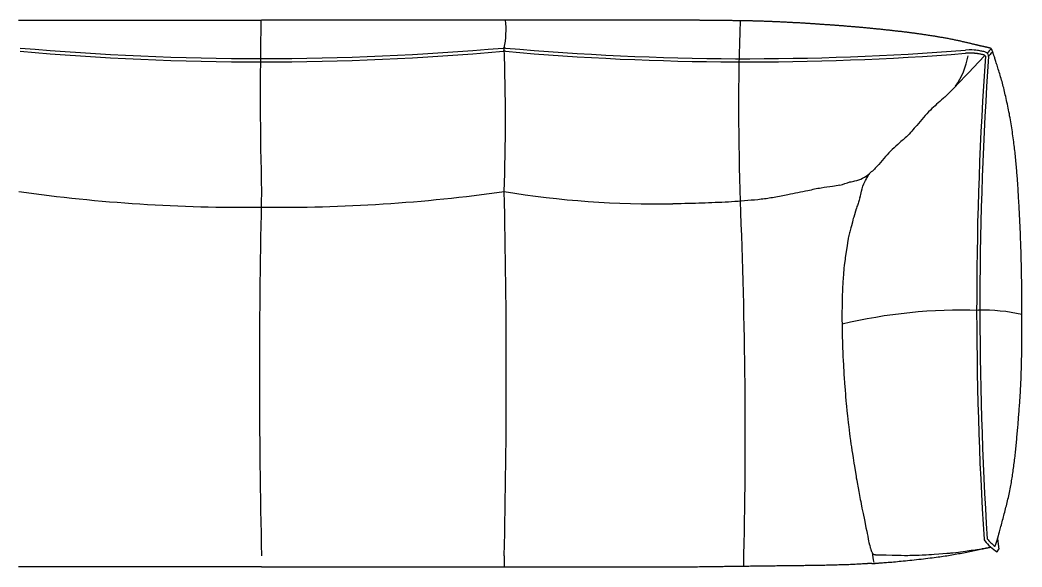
# Model space of a CAD drawing. Extents: x 185064 to 343242, y -369192 to -264966.
# Drawn here: x 227240 to 228789, y -281158 to -280312 of the extents above; entities that cross this region are included whole.
import ezdxf

# ---------------------------------------------------------------- set-up
doc = ezdxf.new("R2010")
doc.units = 0
doc.layers.add('01-12-Low Furniture', color=2, linetype='Continuous')

# ---------------------------------------------------------------- blocks, each defined once
blk = doc.blocks.new('artesarte')
at = {"layer": '01-12-Low Furniture', "color": 3}
for p in [(468963.3, -521121.4, 4080.5), (468962.8, -521141.3, 4080.5)]:
    blk.add_line(p, (468965.5, -521137.1, 4080.5), dxfattribs=at)
at = {"layer": '01-12-Low Furniture', "color": 1}
blk.add_line((468201.1, -521147.7, 4080.5), (468201.1, -521164.8, 4080.5), dxfattribs=at)
at = {"layer": '01-12-Low Furniture', "color": 3}
for points in [[(467450.6, -520319.1), (467826.1, -520319.1)], [(468950.7, -520362.2), (468950.5, -520362.2), (468950.3, -520362.1), (468950.1, -520362.1), (468950, -520362), (468949.8, -520362), (468949.6, -520362), (468949.4, -520361.9), (468949.2, -520361.9), (468949, -520361.8), (468948.8, -520361.8), (468948.6, -520361.7), (468948.4, -520361.7), (468948.1, -520361.6), (468947.8, -520361.5), (468947.5, -520361.5), (468947.2, -520361.4), (468946.8, -520361.3), (468946.4, -520361.2), (468945.9, -520361.1), (468945.4, -520361), (468944.8, -520360.9), (468944.2, -520360.8), (468943.6, -520360.6), (468942.9, -520360.5), (468942.1, -520360.3), (468941.3, -520360.1), (468940.4, -520359.9), (468939.5, -520359.7), (468938.7, -520359.5), (468937.8, -520359.3), (468937, -520359.1), (468936.2, -520359), (468935.5, -520358.8), (468934.8, -520358.6), (468934.2, -520358.5), (468933.6, -520358.4), (468933, -520358.2), (468932.4, -520358.1), (468931.9, -520358), (468931.4, -520357.8), (468930.8, -520357.7), (468930.3, -520357.6), (468929.7, -520357.5), (468929.1, -520357.3), (468928.5, -520357.2), (468927.8, -520357), (468927, -520356.8), (468926.2, -520356.6), (468925.3, -520356.4), (468924.4, -520356.2), (468923.4, -520355.9), (468922.3, -520355.6), (468921.2, -520355.4), (468920.1, -520355.1), (468918.9, -520354.8), (468917.7, -520354.5), (468916.5, -520354.2), (468915.4, -520353.9), (468914.2, -520353.7), (468913, -520353.4), (468911.8, -520353.1), (468910.6, -520352.8), (468909.4, -520352.6), (468908.1, -520352.3), (468906.9, -520352), (468905.7, -520351.7), (468904.4, -520351.5), (468903.1, -520351.2), (468901.8, -520350.9), (468900.4, -520350.6), (468899.1, -520350.3), (468897.6, -520350), (468896.2, -520349.8), (468894.6, -520349.4), (468893.1, -520349.1), (468891.6, -520348.8), (468890, -520348.5), (468888.4, -520348.2), (468886.9, -520347.9), (468885.4, -520347.7), (468883.9, -520347.4), (468882.5, -520347.1), (468881, -520346.8), (468879.7, -520346.6), (468878.3, -520346.3), (468876.9, -520346.1), (468875.6, -520345.9), (468874.2, -520345.6), (468872.9, -520345.4), (468871.6, -520345.2), (468870.3, -520345), (468869, -520344.8), (468867.7, -520344.5), (468866.4, -520344.3), (468865.1, -520344.1), (468863.9, -520343.9), (468862.6, -520343.7), (468861.4, -520343.5), (468860.2, -520343.4), (468859, -520343.2), (468857.8, -520343), (468856.6, -520342.8), (468855.3, -520342.6), (468854, -520342.4), (468852.6, -520342.2), (468851.3, -520342), (468849.9, -520341.8), (468848.5, -520341.6), (468847.1, -520341.4), (468845.7, -520341.2), (468844.4, -520341), (468843.1, -520340.8), (468841.8, -520340.6), (468840.6, -520340.4), (468839.4, -520340.3), (468838.3, -520340.1), (468837.1, -520340), (468836, -520339.8), (468834.9, -520339.6), (468833.8, -520339.5), (468832.7, -520339.3), (468831.5, -520339.2), (468830.4, -520339), (468829.2, -520338.9), (468828, -520338.7), (468826.8, -520338.6), (468825.6, -520338.4), (468824.4, -520338.3), (468823.2, -520338.1), (468822, -520338), (468820.8, -520337.8), (468819.5, -520337.7), (468818.3, -520337.5), (468817.1, -520337.4), (468815.9, -520337.3), (468814.8, -520337.1), (468813.6, -520337), (468812.5, -520336.8), (468811.4, -520336.7), (468810.2, -520336.6), (468809.1, -520336.5), (468808, -520336.3), (468806.8, -520336.2), (468805.6, -520336.1), (468804.4, -520335.9), (468803.1, -520335.8), (468801.8, -520335.6), (468800.4, -520335.5), (468799.1, -520335.3), (468797.7, -520335.2), (468796.3, -520335), (468794.9, -520334.9), (468793.4, -520334.7), (468792, -520334.6), (468790.5, -520334.4), (468789.1, -520334.3), (468787.6, -520334.1), (468786.2, -520334), (468784.8, -520333.8), (468783.4, -520333.7), (468782, -520333.5), (468780.7, -520333.4), (468779.4, -520333.2), (468778.1, -520333.1), (468776.8, -520333), (468775.6, -520332.9), (468774.4, -520332.7), (468773.2, -520332.6), (468772, -520332.5), (468770.8, -520332.4), (468769.6, -520332.3), (468768.4, -520332.1), (468767.2, -520332), (468765.9, -520331.9), (468764.6, -520331.8), (468763.2, -520331.6), (468761.7, -520331.5), (468760.2, -520331.4), (468758.6, -520331.2), (468757, -520331.1), (468755.4, -520330.9), (468753.8, -520330.8), (468752.3, -520330.6), (468750.8, -520330.5), (468749.4, -520330.4), (468748.1, -520330.3), (468746.9, -520330.1), (468745.6, -520330), (468744.4, -520329.9), (468743.2, -520329.8), (468742, -520329.7), (468740.8, -520329.6), (468739.5, -520329.5), (468738.2, -520329.4), (468736.9, -520329.3), (468735.6, -520329.2), (468734.2, -520329.1), (468732.9, -520329), (468731.5, -520328.9), (468730.2, -520328.7), (468728.9, -520328.6), (468727.7, -520328.5), (468726.4, -520328.4), (468725.2, -520328.3), (468724, -520328.3), (468722.8, -520328.2), (468721.6, -520328.1), (468720.4, -520328), (468719.3, -520327.9), (468718.1, -520327.8), (468717, -520327.7), (468715.9, -520327.6), (468714.7, -520327.6), (468713.6, -520327.5), (468712.5, -520327.4), (468711.3, -520327.3), (468710.2, -520327.2), (468709, -520327.1), (468707.9, -520327.1), (468706.7, -520327), (468705.4, -520326.9), (468704.2, -520326.8), (468702.8, -520326.7), (468701.5, -520326.6), (468700.1, -520326.5), (468698.6, -520326.4), (468697.1, -520326.3), (468695.5, -520326.2), (468694, -520326.1), (468692.5, -520326), (468691, -520325.9), (468689.5, -520325.8), (468688.1, -520325.7), (468686.7, -520325.6), (468685.4, -520325.5), (468684, -520325.4), (468682.7, -520325.3), (468681.5, -520325.2), (468680.2, -520325.1), (468678.9, -520325.1), (468677.7, -520325), (468676.4, -520324.9), (468675.1, -520324.8), (468673.9, -520324.7), (468672.6, -520324.6), (468671.3, -520324.6), (468670, -520324.5), (468668.7, -520324.4), (468667.3, -520324.3), (468666, -520324.2), (468664.7, -520324.1), (468663.3, -520324.1), (468662, -520324), (468660.6, -520323.9), (468659.3, -520323.8), (468658, -520323.7), (468656.6, -520323.6), (468655.3, -520323.6), (468654, -520323.5), (468652.7, -520323.4), (468651.5, -520323.4), (468650.2, -520323.3), (468649, -520323.2), (468647.8, -520323.2), (468646.7, -520323.1), (468645.5, -520323), (468644.4, -520323), (468643.2, -520322.9), (468642.1, -520322.9), (468641, -520322.8), (468639.8, -520322.8), (468638.6, -520322.7), (468637.4, -520322.6), (468636.1, -520322.6), (468634.8, -520322.5), (468633.5, -520322.5), (468632.2, -520322.4), (468630.9, -520322.3), (468629.7, -520322.3), (468628.4, -520322.2), (468627.1, -520322.1), (468625.9, -520322.1), (468624.7, -520322), (468623.5, -520322), (468622.3, -520321.9), (468621.1, -520321.9), (468619.9, -520321.8), (468618.7, -520321.8), (468617.5, -520321.7), (468616.2, -520321.7), (468615, -520321.6), (468613.7, -520321.6), (468612.4, -520321.5), (468611.1, -520321.5), (468609.8, -520321.4), (468608.5, -520321.4), (468607.2, -520321.3), (468605.9, -520321.3), (468604.6, -520321.2), (468603.3, -520321.2), (468601.9, -520321.1), (468600.7, -520321.1), (468599.4, -520321), (468598.1, -520321), (468596.9, -520321), (468595.6, -520320.9), (468594.4, -520320.9), (468593.2, -520320.8), (468592, -520320.8), (468590.8, -520320.8), (468589.6, -520320.8), (468588.4, -520320.7), (468587.2, -520320.7), (468586, -520320.7), (468584.8, -520320.6), (468583.6, -520320.6), (468582.3, -520320.6), (468581.1, -520320.6), (468579.8, -520320.5), (468578.5, -520320.5), (468577.1, -520320.5), (468575.7, -520320.5), (468574.4, -520320.5), (468573, -520320.4), (468571.6, -520320.4), (468570.2, -520320.4), (468568.9, -520320.4), (468567.5, -520320.4), (468566.2, -520320.3), (468564.9, -520320.3), (468563.6, -520320.3), (468562.4, -520320.3), (468561.1, -520320.3), (468559.9, -520320.2), (468558.6, -520320.2), (468557.4, -520320.2), (468556.1, -520320.2), (468554.8, -520320.2), (468553.5, -520320.1), (468552.2, -520320.1), (468551, -520320.1), (468549.7, -520320.1), (468548.4, -520320.1), (468547.1, -520320), (468545.8, -520320), (468544.6, -520320), (468543.3, -520320), (468542.1, -520320), (468540.8, -520320), (468539.6, -520319.9), (468538.3, -520319.9), (468537.1, -520319.9), (468535.8, -520319.9), (468534.6, -520319.9), (468533.4, -520319.9), (468532.1, -520319.8), (468530.9, -520319.8), (468529.7, -520319.8), (468528.5, -520319.8), (468527.2, -520319.8), (468526, -520319.8), (468524.9, -520319.7), (468523.7, -520319.7), (468522.5, -520319.7), (468521.2, -520319.7), (468520, -520319.7), (468518.8, -520319.7), (468517.5, -520319.7), (468516.2, -520319.6), (468514.8, -520319.6), (468513.5, -520319.6), (468512.1, -520319.6), (468510.7, -520319.6), (468509.3, -520319.6), (468507.9, -520319.6), (468506.6, -520319.6), (468505.3, -520319.6), (468503.9, -520319.6), (468502.6, -520319.5), (468501.4, -520319.5), (468500.1, -520319.5), (468498.8, -520319.5), (468497.6, -520319.5), (468496.3, -520319.5), (468495, -520319.5), (468493.8, -520319.5), (468492.5, -520319.4), (468491.2, -520319.4), (468489.9, -520319.4), (468488.6, -520319.4), (468487.3, -520319.4), (468486, -520319.4), (468484.7, -520319.4), (468483.3, -520319.4), (468482, -520319.3), (468480.7, -520319.3), (468479.4, -520319.3), (468478, -520319.3), (468476.8, -520319.3), (468475.5, -520319.3), (468474.2, -520319.3), (468473, -520319.3), (468471.8, -520319.3), (468470.6, -520319.3), (468469.5, -520319.2), (468468.3, -520319.2), (468467.1, -520319.2), (468465.9, -520319.2), (468464.7, -520319.2), (468463.5, -520319.2), (468462.2, -520319.2), (468460.9, -520319.2), (468459.7, -520319.2), (468208.5, -520319.2), (468207.1, -520319.2), (468205.8, -520319.2), (468204.4, -520319.2), (468203, -520319.1), (468201.5, -520319.1), (467826.1, -520319.1)], [(468959.2, -521132.7), (468959.2, -521132.6), (468959.3, -521132.6), (468959.3, -521132.5), (468959.4, -521132.5), (468959.4, -521132.5), (468959.4, -521132.4), (468959.5, -521132.4), (468959.5, -521132.4), (468959.5, -521132.3), (468959.6, -521132.3), (468959.6, -521132.2), (468959.6, -521132.2), (468959.7, -521132.2), (468959.7, -521132.1), (468959.7, -521132.1), (468959.8, -521132), (468959.8, -521132), (468959.8, -521131.9), (468959.9, -521131.9), (468959.9, -521131.8), (468959.9, -521131.7), (468960, -521131.7), (468960, -521131.6), (468960, -521131.5), (468960.1, -521131.4), (468960.1, -521131.4), (468960.1, -521131.3), (468960.2, -521131.2), (468960.2, -521131.1), (468960.2, -521131.1), (468960.3, -521131), (468960.3, -521130.9), (468960.3, -521130.8), (468960.4, -521130.7), (468960.4, -521130.6), (468960.5, -521130.4), (468960.5, -521130.3), (468960.6, -521130.1), (468960.7, -521129.9), (468960.8, -521129.6), (468960.8, -521129.4), (468960.9, -521129.1), (468961, -521128.8), (468961.2, -521128.5), (468961.3, -521128.1), (468961.4, -521127.7), (468961.5, -521127.3), (468961.6, -521127), (468961.8, -521126.6), (468961.9, -521126.2), (468962, -521125.8), (468962.2, -521125.4), (468962.3, -521125), (468962.4, -521124.7), (468962.5, -521124.4), (468962.6, -521124.1), (468962.6, -521123.8), (468962.7, -521123.5), (468962.8, -521123.2), (468962.9, -521122.9), (468963, -521122.6), (468963.1, -521122.3), (468963.2, -521121.9), (468963.3, -521121.5), (468963.4, -521121.1), (468963.5, -521120.7), (468963.6, -521120.3), (468963.8, -521119.9), (468963.9, -521119.5), (468964, -521119), (468964.1, -521118.6), (468964.2, -521118.2), (468964.4, -521117.7), (468964.5, -521117.2), (468964.7, -521116.5), (468964.9, -521115.7), (468965.2, -521114.7), (468965.6, -521113.5), (468966, -521112), (468966.4, -521110.4), (468966.9, -521108.5), (468967.5, -521106.5), (468968.1, -521104.3), (468968.7, -521102.1), (468969.3, -521099.7), (468969.9, -521097.3), (468970.6, -521094.9), (468971.2, -521092.5), (468971.9, -521090), (468972.5, -521087.5), (468973.2, -521085), (468973.8, -521082.5), (468974.5, -521080), (468975.1, -521077.5), (468975.8, -521075), (468976.4, -521072.5), (468977, -521070), (468977.7, -521067.5), (468978.3, -521065), (468978.9, -521062.4), (468979.5, -521059.8), (468980.1, -521057.2), (468980.7, -521054.6), (468981.2, -521052), (468981.8, -521049.4), (468982.3, -521046.8), (468982.8, -521044.2), (468983.3, -521041.6), (468983.8, -521039), (468984.3, -521036.5), (468984.7, -521034.1), (468985.1, -521031.6), (468985.5, -521029.2), (468985.9, -521026.8), (468986.3, -521024.4), (468986.6, -521022), (468987, -521019.6), (468987.4, -521017.1), (468987.7, -521014.6), (468988.1, -521012), (468988.4, -521009.4), (468988.8, -521006.8), (468989.1, -521004.2), (468989.5, -521001.5), (468989.8, -520998.9), (468990.1, -520996.3), (468990.4, -520993.7), (468990.7, -520991.1), (468991, -520988.6), (468991.2, -520986), (468991.5, -520983.5), (468991.7, -520981), (468992, -520978.4), (468992.2, -520975.9), (468992.5, -520973.3), (468992.7, -520970.7), (468993, -520968.2), (468993.2, -520965.6), (468993.4, -520963), (468993.7, -520960.4), (468993.9, -520957.9), (468994.1, -520955.3), (468994.3, -520952.8), (468994.6, -520950.3), (468994.8, -520947.8), (468995, -520945.3), (468995.2, -520942.8), (468995.4, -520940.3), (468995.6, -520937.8), (468995.8, -520935.2), (468996, -520932.6), (468996.2, -520930), (468996.4, -520927.4), (468996.6, -520924.8), (468996.8, -520922.2), (468997, -520919.5), (468997.2, -520916.9), (468997.4, -520914.2), (468997.6, -520911.6), (468997.8, -520909), (468998, -520906.4), (468998.1, -520903.8), (468998.3, -520901.2), (468998.5, -520898.6), (468998.6, -520896), (468998.8, -520893.5), (468998.9, -520891), (468999.1, -520888.4), (468999.2, -520885.9), (468999.3, -520883.4), (468999.4, -520880.9), (468999.5, -520878.3), (468999.7, -520875.8), (468999.8, -520873.2), (468999.9, -520870.6), (469000, -520868), (469000, -520865.4), (469000.1, -520862.8), (469000.2, -520860.2), (469000.3, -520857.6), (469000.4, -520855), (469000.4, -520852.4), (469000.5, -520849.9), (469000.5, -520847.3), (469000.6, -520844.8), (469000.6, -520842.3), (469000.7, -520839.8), (469000.7, -520837.3), (469000.8, -520834.8), (469000.8, -520832.2), (469000.8, -520829.7), (469000.9, -520827.1), (469000.9, -520824.5), (469000.9, -520821.9), (469000.9, -520819.3), (469000.9, -520816.7), (469001, -520814.1), (469001, -520811.5), (469001, -520808.9), (469001, -520806.4), (469001, -520803.8), (469001, -520801.3), (469001.1, -520798.7), (469001.1, -520796.2), (469001.1, -520793.6), (469001.1, -520791.1), (469001.1, -520788.5), (469001.1, -520786), (469001.1, -520783.4), (469001.1, -520780.9), (469001.1, -520778.3), (469001.1, -520775.8), (469001, -520773.3), (469001, -520770.9), (469001, -520768.5), (469001, -520766.1), (469001, -520763.7), (469001, -520761.4), (469001, -520759), (469001, -520756.6), (469001, -520754.3), (469001, -520751.8), (469001, -520749.4), (469001, -520746.9), (469000.9, -520744.3), (469000.9, -520741.8), (469000.9, -520739.2), (469000.9, -520736.6), (469000.9, -520734), (469000.8, -520731.4), (469000.8, -520728.7), (469000.8, -520726.1), (469000.7, -520723.5), (469000.7, -520720.9), (469000.6, -520718.2), (469000.6, -520715.6), (469000.5, -520713), (469000.5, -520710.5), (469000.4, -520707.9), (469000.4, -520705.3), (469000.4, -520702.8), (469000.3, -520700.2), (469000.3, -520697.7), (469000.2, -520695.2), (469000.1, -520692.7), (469000.1, -520690.2), (469000, -520687.7), (469000, -520685.1), (468999.9, -520682.6), (468999.8, -520680.1), (468999.8, -520677.5), (468999.7, -520675), (468999.6, -520672.4), (468999.5, -520669.8), (468999.4, -520667.2), (468999.3, -520664.5), (468999.2, -520661.9), (468999.1, -520659.2), (468999, -520656.5), (468998.9, -520653.9), (468998.8, -520651.3), (468998.7, -520648.6), (468998.6, -520646), (468998.5, -520643.5), (468998.4, -520640.9), (468998.3, -520638.4), (468998.1, -520635.9), (468998, -520633.3), (468997.9, -520630.8), (468997.8, -520628.2), (468997.6, -520625.6), (468997.5, -520623), (468997.4, -520620.4), (468997.3, -520617.8), (468997.1, -520615.2), (468997, -520612.7), (468996.9, -520610.1), (468996.7, -520607.6), (468996.6, -520605.1), (468996.5, -520602.7), (468996.3, -520600.3), (468996.2, -520597.8), (468996, -520595.4), (468995.9, -520593), (468995.8, -520590.6), (468995.6, -520588.2), (468995.5, -520585.7), (468995.3, -520583.3), (468995.1, -520580.8), (468995, -520578.3), (468994.8, -520575.8), (468994.7, -520573.3), (468994.5, -520570.8), (468994.3, -520568.3), (468994.2, -520565.9), (468994, -520563.4), (468993.8, -520561), (468993.6, -520558.5), (468993.4, -520556.1), (468993.2, -520553.6), (468993, -520551), (468992.8, -520548.5), (468992.6, -520545.8), (468992.3, -520543.1), (468992.1, -520540.4), (468991.8, -520537.6), (468991.5, -520534.8), (468991.2, -520532.1), (468990.9, -520529.3), (468990.6, -520526.5), (468990.4, -520523.8), (468990, -520521.1), (468989.7, -520518.4), (468989.4, -520515.7), (468989.1, -520512.9), (468988.7, -520510.2), (468988.4, -520507.3), (468988, -520504.4), (468987.6, -520501.4), (468987.2, -520498.4), (468986.7, -520495.2), (468986.3, -520492.1), (468985.8, -520488.9), (468985.3, -520485.7), (468984.8, -520482.6), (468984.3, -520479.4), (468983.8, -520476.3), (468983.2, -520473.2), (468982.7, -520470.2), (468982.1, -520467.2), (468981.6, -520464.2), (468981, -520461.2), (468980.4, -520458.2), (468979.8, -520455.2), (468979.2, -520452.2), (468978.6, -520449.2), (468977.9, -520446.3), (468977.3, -520443.3), (468976.7, -520440.4), (468976, -520437.6), (468975.4, -520434.8), (468974.8, -520432), (468974.1, -520429.4), (468973.5, -520426.8), (468972.9, -520424.2), (468972.2, -520421.7), (468971.6, -520419.2), (468970.9, -520416.7), (468970.3, -520414.3), (468969.6, -520411.9), (468968.9, -520409.4), (468968.2, -520407), (468967.5, -520404.6), (468966.8, -520402.2), (468966.1, -520399.8), (468965.3, -520397.5), (468964.6, -520395.2), (468964, -520393), (468963.3, -520390.9), (468962.7, -520388.9), (468962, -520386.9), (468961.4, -520385.1), (468960.9, -520383.3), (468960.3, -520381.7), (468959.8, -520380.1), (468959.4, -520378.7), (468959, -520377.4), (468958.6, -520376.2), (468958.2, -520375.1), (468957.9, -520374.1), (468957.6, -520373.2), (468957.3, -520372.4), (468957.1, -520371.7), (468956.8, -520371), (468956.6, -520370.4), (468956.4, -520369.8), (468956.2, -520369.3), (468956.1, -520368.8), (468955.9, -520368.4), (468955.8, -520368), (468955.7, -520367.6), (468955.5, -520367.3), (468955.4, -520367), (468955.3, -520366.7), (468955.2, -520366.4), (468955.1, -520366.2), (468955, -520365.9), (468955, -520365.7), (468954.9, -520365.5), (468954.8, -520365.3), (468954.7, -520365.1), (468954.6, -520364.9), (468954.5, -520364.7), (468954.3, -520364.5), (468954.2, -520364.3), (468954.1, -520364.2), (468954, -520364), (468954, -520363.9), (468953.9, -520363.8), (468953.8, -520363.7), (468953.8, -520363.6), (468953.7, -520363.6), (468953.7, -520363.5), (468953.6, -520363.5), (468953.6, -520363.4), (468953.5, -520363.4), (468953.5, -520363.3), (468953.4, -520363.3), (468953.3, -520363.2), (468953.3, -520363.2), (468953.2, -520363.1), (468953.2, -520363.1), (468953.1, -520363), (468953, -520363), (468953, -520362.9), (468952.9, -520362.9), (468952.8, -520362.9), (468952.7, -520362.8), (468952.7, -520362.8), (468952.6, -520362.7), (468952.4, -520362.7), (468952.3, -520362.7), (468952.1, -520362.6), (468952, -520362.6), (468951.8, -520362.5), (468951.6, -520362.5), (468951.3, -520362.4), (468951.1, -520362.3), (468950.9, -520362.3), (468950.7, -520362.2)], [(467826.1, -521164.8), (467450.7, -521164.8)], [(467826.1, -521164.8), (468201.4, -521164.8), (468204, -521164.8), (468206.6, -521164.8), (468209.3, -521164.7), (468461.8, -521164.7), (468464.5, -521164.7), (468467.2, -521164.7), (468469.9, -521164.7), (468472.5, -521164.6), (468475.1, -521164.6), (468477.7, -521164.6), (468480.1, -521164.6), (468482.6, -521164.6), (468485, -521164.5), (468487.4, -521164.5), (468489.8, -521164.5), (468492.2, -521164.5), (468494.7, -521164.4), (468497.3, -521164.4), (468499.9, -521164.4), (468502.6, -521164.3), (468505.4, -521164.3), (468508.2, -521164.2), (468511, -521164.2), (468513.8, -521164.1), (468516.6, -521164.1), (468519.3, -521164), (468521.9, -521164), (468524.5, -521164), (468527, -521163.9), (468529.5, -521163.9), (468531.9, -521163.9), (468534.3, -521163.8), (468536.8, -521163.8), (468539.2, -521163.8), (468541.7, -521163.7), (468544.2, -521163.7), (468546.7, -521163.7), (468549.2, -521163.6), (468551.7, -521163.6), (468554.3, -521163.6), (468556.8, -521163.5), (468559.3, -521163.5), (468561.8, -521163.5), (468564.4, -521163.5), (468566.9, -521163.4), (468569.4, -521163.4), (468571.9, -521163.4), (468574.3, -521163.3), (468576.8, -521163.3), (468579.3, -521163.3), (468581.8, -521163.2), (468584.3, -521163.2), (468586.7, -521163.1), (468589.2, -521163.1), (468591.7, -521163), (468594.2, -521163), (468596.7, -521163), (468599.2, -521162.9), (468601.7, -521162.9), (468604.2, -521162.9), (468606.8, -521162.9), (468609.3, -521162.9), (468611.9, -521162.8), (468614.5, -521162.8), (468617, -521162.8), (468619.6, -521162.8), (468622.2, -521162.7), (468624.8, -521162.7), (468627.4, -521162.7), (468630, -521162.6), (468632.6, -521162.6), (468635.2, -521162.6), (468637.8, -521162.5), (468640.4, -521162.5), (468643, -521162.5), (468645.6, -521162.4), (468648.2, -521162.4), (468650.8, -521162.4), (468653.5, -521162.4), (468656.1, -521162.3), (468658.6, -521162.3), (468661.2, -521162.3), (468663.8, -521162.3), (468666.3, -521162.2), (468668.8, -521162.2), (468671.3, -521162.2), (468673.8, -521162.1), (468676.4, -521162.1), (468678.9, -521162), (468681.4, -521162), (468683.9, -521162), (468686.4, -521161.9), (468689, -521161.9), (468691.5, -521161.9), (468694.1, -521161.8), (468696.7, -521161.8), (468699.3, -521161.7), (468702, -521161.7), (468704.6, -521161.6), (468707.3, -521161.5), (468710, -521161.5), (468712.7, -521161.4), (468715.4, -521161.3), (468718.1, -521161.2), (468720.7, -521161.1), (468723.4, -521161), (468726, -521160.9), (468728.6, -521160.8), (468731.1, -521160.8), (468733.7, -521160.7), (468736.2, -521160.6), (468738.6, -521160.4), (468741.1, -521160.3), (468743.5, -521160.2), (468745.9, -521160.1), (468748.3, -521160), (468750.5, -521159.9), (468752.7, -521159.7), (468754.7, -521159.6), (468756.6, -521159.5), (468758.3, -521159.4), (468759.8, -521159.3), (468761.1, -521159.2), (468762.2, -521159.2), (468763, -521159.1), (468763.8, -521159), (468764.4, -521159), (468764.8, -521159), (468765.2, -521158.9), (468765.6, -521158.9), (468765.9, -521158.9), (468766.1, -521158.9), (468766.4, -521158.9), (468766.6, -521158.9), (468766.8, -521158.9), (468767, -521158.9), (468767.1, -521158.9), (468767.3, -521158.9), (468767.4, -521158.9), (468767.6, -521158.9), (468767.7, -521158.9), (468767.8, -521158.9), (468767.9, -521158.9), (468768, -521158.9), (468768.1, -521158.9), (468768.2, -521158.9), (468768.3, -521159), (468768.4, -521159), (468768.4, -521159), (468768.5, -521159), (468768.6, -521159), (468768.7, -521159), (468768.8, -521159.1), (468768.9, -521159.1), (468769, -521159.1), (468769.1, -521159.1), (468769.3, -521159.2), (468769.4, -521159.2), (468769.5, -521159.2), (468769.6, -521159.2), (468769.7, -521159.3), (468769.9, -521159.3), (468770, -521159.3), (468770.1, -521159.3), (468770.2, -521159.3), (468770.3, -521159.3), (468770.5, -521159.4), (468770.6, -521159.4), (468770.8, -521159.4), (468770.9, -521159.4), (468771.1, -521159.4), (468771.3, -521159.4), (468771.5, -521159.4), (468771.7, -521159.3), (468771.9, -521159.3), (468772.1, -521159.3), (468772.4, -521159.3), (468772.6, -521159.3), (468772.8, -521159.3), (468773.1, -521159.3), (468773.4, -521159.2), (468773.8, -521159.2), (468774.2, -521159.2), (468774.7, -521159.1), (468775.3, -521159.1), (468776.1, -521159), (468777, -521158.9), (468778, -521158.8), (468779.2, -521158.7), (468780.5, -521158.6), (468782, -521158.5), (468783.7, -521158.4), (468785.5, -521158.2), (468787.5, -521158.1), (468789.7, -521157.9), (468792, -521157.7), (468794.5, -521157.5), (468797.1, -521157.3), (468799.8, -521157.1), (468802.7, -521156.8), (468805.6, -521156.6), (468808.6, -521156.3), (468811.6, -521156), (468814.7, -521155.7), (468817.8, -521155.4), (468821, -521155.1), (468824.3, -521154.8), (468827.6, -521154.5), (468831, -521154.1), (468834.5, -521153.7), (468838, -521153.3), (468841.6, -521152.9), (468845.2, -521152.5), (468848.8, -521152.1), (468852.3, -521151.7), (468855.8, -521151.3), (468859.2, -521150.9), (468862.4, -521150.5), (468865.6, -521150), (468868.5, -521149.7), (468871.4, -521149.3), (468874.2, -521148.9), (468876.9, -521148.5), (468879.6, -521148.1), (468882.2, -521147.7), (468884.8, -521147.3), (468887.5, -521146.8), (468890.1, -521146.4), (468892.8, -521146), (468895.4, -521145.5), (468898, -521145.1), (468900.7, -521144.6), (468903.2, -521144.1), (468905.8, -521143.7), (468908.3, -521143.2), (468910.8, -521142.7), (468913.3, -521142.2), (468915.7, -521141.8), (468918.1, -521141.3), (468920.6, -521140.8), (468923, -521140.3), (468925.4, -521139.8), (468927.8, -521139.3), (468930.2, -521138.8), (468932.6, -521138.3), (468934.9, -521137.8), (468937.1, -521137.4), (468939.2, -521136.9), (468941.1, -521136.5), (468942.9, -521136.2), (468944.5, -521135.9), (468945.9, -521135.6), (468947.2, -521135.3), (468948.4, -521135.1), (468949.4, -521134.9), (468950.3, -521134.7), (468951.2, -521134.6), (468952, -521134.4), (468952.7, -521134.3), (468953.2, -521134.2)]]:
    blk.add_lwpolyline(points, dxfattribs=at)
at = {"layer": '01-12-Low Furniture', "color": 1}
blk.add_lwpolyline([(468750.8, -520593.4), (468749.6, -520597.6), (468749, -520599.4), (468748.7, -520600.5), (468747.9, -520602.7), (468746.8, -520605.8), (468746.2, -520607.3), (468745.2, -520610.3), (468744.9, -520610.9), (468743.9, -520614.4), (468742.2, -520620.1), (468741.2, -520623.8), (468740.5, -520626.1), (468739.9, -520628.3), (468739.1, -520631.4), (468737.7, -520637.1), (468736.8, -520640.3), (468735.2, -520646.6), (468734.8, -520648), (468733.8, -520652.1), (468733.5, -520653.4), (468733.2, -520654.4), (468732.8, -520656.3), (468732.4, -520658.2), (468732.2, -520659.5), (468731.3, -520664.3), (468730.8, -520667.5), (468729.3, -520677.4), (468728.9, -520679.9), (468728.4, -520683.5), (468728, -520686.4), (468727.7, -520689.3), (468727, -520695.3), (468726.5, -520698.9), (468726.1, -520702.7), (468725.9, -520705.3), (468725.4, -520709.8), (468725.1, -520714.2), (468724.9, -520716.2), (468724.6, -520719.9), (468724.4, -520723), (468724.2, -520726.2), (468724.1, -520728.2), (468724, -520731.2), (468723.6, -520739.4), (468723.5, -520743.4), (468723.4, -520746.8), (468723.3, -520750.7), (468723.2, -520752.1), (468723.2, -520755.5), (468723.1, -520759.6), (468723.1, -520764), (468723, -520769.4), (468723, -520775.7), (468723, -520778.9), (468723, -520784.2), (468723.1, -520787.7), (468723.1, -520792), (468723.2, -520795.7), (468723.2, -520799), (468723.3, -520801.3), (468723.4, -520806.6), (468723.8, -520819.4), (468723.8, -520821.7), (468724, -520827), (468724.2, -520831.6), (468724.5, -520838.1), (468724.9, -520846.8), (468725.1, -520851.4), (468725.3, -520855.7), (468725.7, -520861.6), (468726.1, -520867.9), (468726.4, -520872.5), (468726.9, -520880.6), (468727.4, -520886.4), (468727.7, -520890.8), (468728.3, -520898), (468728.6, -520901.8), (468729.2, -520907.5), (468729.6, -520912.6), (468730, -520916.2), (468730.7, -520923.5), (468731.5, -520931), (468732.1, -520936.3), (468732.6, -520941.2), (468733, -520945), (468733.4, -520947.9), (468734.1, -520953.5), (468734.7, -520958.2), (468735.3, -520962.9), (468736.1, -520969.2), (468736.9, -520974.8), (468737.5, -520979.2), (468738.3, -520984.5), (468739, -520989.2), (468740.1, -520996.2), (468741.4, -521004.4), (468742.1, -521008.9), (468744.8, -521025.1), (468745.1, -521026.9), (468745.7, -521030.8), (468746.4, -521034.4), (468747.9, -521042.5), (468749, -521048.1), (468750.2, -521054.3), (468751.3, -521060.3), (468751.9, -521063.4), (468752.6, -521067), (468753.9, -521073.6), (468755.7, -521082.3), (468757.7, -521091.8), (468758.8, -521097.6), (468760.1, -521104.2), (468761.2, -521109.6), (468761.9, -521113.2), (468762.7, -521117.4), (468762.8, -521117.7), (468763.5, -521121.2), (468764.2, -521124.7), (468764.6, -521126.8), (468764.9, -521128.4), (468765, -521128.8), (468765.8, -521131.8), (468765.8, -521132), (468766.5, -521134.3), (468766.6, -521134.8), (468766.7, -521135.1), (468766.9, -521135.8), (468767.6, -521137.9), (468768.2, -521139.5), (468768.2, -521139.5), (468768.8, -521141), (468769, -521141.6), (468769.4, -521142.5), (468769.9, -521143.6), (468770.1, -521144), (468770.1, -521144.1), (468770.3, -521144.2), (468770.3, -521144.3), (468771.5, -521144.9), (468771.5, -521145), (468772.2, -521145.3), (468773, -521145.5), (468774.1, -521145.7), (468774.3, -521145.7), (468775, -521145.8), (468775.6, -521145.8), (468778.5, -521145.9), (468780.6, -521146), (468785.2, -521146), (468791.1, -521146.2), (468800.3, -521146.4), (468805.1, -521146.5), (468806.9, -521146.6), (468811.3, -521146.7), (468814.7, -521146.7), (468819.7, -521146.8), (468823.3, -521146.8), (468824.6, -521146.8), (468828.1, -521146.7), (468828.6, -521146.7), (468832.6, -521146.6), (468837, -521146.5), (468842.2, -521146.3), (468847, -521146.1), (468850.8, -521145.9), (468853.2, -521145.8), (468857.3, -521145.5), (468861.2, -521145.3), (468865.3, -521145), (468872.6, -521144.5), (468885.2, -521143.5), (468889.6, -521143.2), (468891.4, -521143), (468894, -521142.8), (468894.5, -521142.7), (468898.8, -521142.2), (468903, -521141.7), (468906.3, -521141.2), (468913.7, -521140.2), (468916.3, -521139.8), (468919.5, -521139.4), (468922.8, -521139), (468926.4, -521138.6), (468928.8, -521138.3), (468931.2, -521137.9), (468935.5, -521137.2), (468939, -521136.7), (468940.3, -521136.4), (468942.8, -521136), (468945.7, -521135.4), (468951.7, -521134.2), (468952.2, -521134.1)], dxfattribs=at)
for centre, radius, start, end in [((473362.4, -520434, 4080.5), 5538.4, 178.8117, 181.5562), ((468062.5, -520334.7, 4080.5), 141.4, 348.7021, 6.3119), ((472529.2, -520453.9, 4080.5), 3966, 178.0693, 182.0994), ((467826.1, -516124.2, 4080.5), 4254.6, 264.9671, 275.0329), ((468201.1, -520382.4, 4080.5), 20, 84.9734, 95.0266), ((464963.6, -520473.4, 4080.5), 3239.4, 358.0362, 1.9638), ((468576.6, -516113.1, 4080.5), 4265.8, 264.9734, 274.5378), ((468792, -520349.9, 4080.5), 128.4, 326.0678, 348.9007), ((474573.4, -520763.8, 4080.5), 5637.3, 176.0493, 183.6338), ((467801.6, -518063.5, 4080.5), 2545.2, 262.0835, 270.5505), ((467850.5, -518063.5, 4080.5), 2545.2, 269.4495, 277.9165), ((468437.1, -519133.4, 4080.5), 1470.1, 260.7615, 270.9558), ((468908.7, -521567.2, 4080.5), 799.6, 88.2025, 103.4216), ((468942.4, -521026, 4080.5), 258.2, 76.8676, 91.9122), ((469004.5, -521075.2, 4080.5), 73.2, 218.8423, 231.7645), ((468914, -521124.7, 4080.5), 145.6, 187.0187, 193.1027)]:
    blk.add_arc(centre, radius, start, end, dxfattribs=at)
at = {"layer": '01-12-Low Furniture', "color": 3}
for centre, radius, start, end in [((467826.1, -516129.8, 4080.5), 4254.1, 264.9665, 275.0335), ((468201.1, -520387.4, 4080.5), 20, 84.9704, 95.0296), ((468576.4, -516122.9, 4080.5), 4261, 264.9704, 274.5419), ((474570.1, -520763.8, 4080.5), 5639, 176.0444, 183.6387), ((468947.2, -521121.2, 4080.5), 4.69, 185.6082, 219.9345), ((469004.5, -521075.2, 4080.5), 78.2, 218.8423, 237.796)]:
    blk.add_arc(centre, radius, start, end, dxfattribs=at)
at = {"layer": '01-12-Low Furniture', "color": 8}
for centre, radius, start, end in [((480092.4, -520866, 4080.5), 12269.6, 178.68472, 181.31528), ((455934.7, -520866, 4080.5), 12269.6, 358.68472, 1.31528), ((459891.9, -520961.1, 4080.5), 8681.6, 358.66464, 2.38862)]:
    blk.add_arc(centre, radius, start, end, dxfattribs=at)
at = {"layer": '01-12-Low Furniture', "color": 1}
for points, knots in [([(468949.5, -520375.4, 4080.5), (468949.6, -520374.7, 4080.5), (468949.6, -520372.9, 4080.5), (468948, -520370.8, 4080.5), (468945.7, -520369.4, 4080.5), (468942.5, -520367.8, 4080.5), (468937.3, -520367.2, 4080.5), (468930.9, -520365.5, 4080.5), (468922, -520365.2, 4080.5), (468914.1, -520365.5, 4080.5)], [15.071795, 15.071795, 15.071795, 15.071795, 16.016516, 19.9742, 22.114116, 24.641618, 30.648776, 37.534798, 44.58886, 44.58886, 44.58886, 44.58886]), ([(468943.6, -520374, 4080.5), (468891.5, -520429.5, 4080.5), (468879, -520441.2, 4080.5), (468857.7, -520458.9, 4080.5), (468840.3, -520480.1, 4080.5), (468824.3, -520498.6, 4080.5), (468805.7, -520514.1, 4080.5), (468790.4, -520529.1, 4080.5), (468777.6, -520545.9, 4080.5), (468769.4, -520553.1, 4080.5), (468765.2, -520556.9, 4080.5)], [1.453037, 1.453037, 1.453037, 1.453037, 25.598993, 51.736046, 82.727829, 106.227578, 123.77591, 153.649899, 169.168648, 185.831337, 185.831337, 185.831337, 185.831337]), ([(468955.9, -520368.2, 4080.5), (468954.1, -520370.1, 4080.5), (468952.3, -520372, 4080.5), (468950.2, -520374.2, 4080.5), (468949.9, -520374.6, 4080.5), (468949.6, -520374.9, 4080.5)], [0.1840274, 0.1840274, 0.1840274, 0.1840274, 0.9536677, 0.9536677, 1.0988223, 1.0988223, 1.0988223, 1.0988223]), ([(468719.8, -520574.3, 4080.5), (468716, -520574.9, 4080.5), (468706.5, -520576.8, 4080.5), (468689.8, -520578.8, 4080.5), (468666.9, -520583.8, 4080.5), (468642.7, -520588.8, 4080.5), (468618.7, -520593.4, 4080.5), (468598, -520596.6, 4080.5), (468577.7, -520598.3, 4080.5), (468557.4, -520599.9, 4080.5), (468537.2, -520601.1, 4080.5), (468516.9, -520601.9, 4080.5), (468496, -520602.6, 4080.5), (468479.7, -520603, 4080.5), (468470.2, -520603.2, 4080.5), (468461.6, -520603.3, 4080.5)], [0, 0, 0, 0, 11.519479, 29.205547, 50.36375, 81.720524, 103.4419, 123.664085, 144.496119, 164.539564, 184.630168, 205.208349, 225.424762, 247.478631, 254.073062, 254.073062, 254.073062, 254.073062])]:
    blk.add_open_spline(points, degree=3, knots=knots, dxfattribs=at)
blk.add_open_spline([(468953.5, -520363.4, 4080.5), (468951.3, -520365.8, 4080.5), (468949.2, -520368.1, 4080.5), (468947.1, -520370.3, 4080.5)], degree=3, dxfattribs=at)
at = {"layer": '01-12-Low Furniture', "color": 3}
blk.add_open_spline([(468944.6, -520374.8, 4080.5), (468944.5, -520374.7, 4080.5), (468944.5, -520374.6, 4080.5), (468944.4, -520374.5, 4080.5), (468944.3, -520374.4, 4080.5), (468944.1, -520374.3, 4080.5), (468944.1, -520374.2, 4080.5), (468943.8, -520374.1, 4080.5), (468943.7, -520374, 4080.5), (468943.4, -520373.8, 4080.5), (468943.3, -520373.8, 4080.5), (468943, -520373.6, 4080.5), (468942.9, -520373.6, 4080.5), (468942.5, -520373.4, 4080.5), (468942.3, -520373.3, 4080.5), (468941.9, -520373.1, 4080.5), (468941.7, -520373.1, 4080.5), (468941.4, -520372.9, 4080.5), (468941.2, -520372.9, 4080.5), (468940.6, -520372.7, 4080.5), (468940.2, -520372.6, 4080.5), (468939.3, -520372.4, 4080.5), (468938.9, -520372.4, 4080.5), (468937.9, -520372.2, 4080.5), (468937.3, -520372.1, 4080.5), (468935.4, -520371.7, 4080.5), (468934.1, -520371.5, 4080.5), (468932.5, -520371.1, 4080.5), (468932, -520371.1, 4080.5), (468931.3, -520370.9, 4080.5), (468930.9, -520370.9, 4080.5), (468930.3, -520370.8, 4080.5), (468930.1, -520370.8, 4080.5), (468929.6, -520370.7, 4080.5), (468929.4, -520370.7, 4080.5), (468928.6, -520370.7, 4080.5), (468928.1, -520370.6, 4080.5), (468926.3, -520370.6, 4080.5), (468920.3, -520370.3, 4080.5), (468913.8, -520370.5, 4080.5)], degree=3, knots=[18.64097, 18.64097, 18.64097, 18.64097, 19.354001, 19.354001, 20.177729, 20.177729, 21.001458, 21.001458, 21.874116, 21.874116, 22.449559, 22.449559, 23.025002, 23.025002, 24.175889, 24.175889, 25.033417, 25.033417, 25.890945, 25.890945, 27.606002, 27.606002, 29.021686, 29.021686, 30.638321, 30.638321, 34.422021, 34.422021, 35.965765, 35.965765, 37.189349, 37.189349, 38.071487, 38.071487, 38.953624, 38.953624, 40.7179, 40.7179, 44.58886, 44.58886, 44.58886, 44.58886], dxfattribs=at)
at = {"layer": '01-12-Low Furniture', "color": 1}
for points, start_tangent, end_tangent in [([(468719.8, -520574.3, 4080.5), (468735.3, -520569.5, 4080.5), (468743, -520567.9, 4080.5), (468765.4, -520556.7, 4080.5)], (0.986187, 0.165638), (0.750606, 0.66075)), ([(468750.8, -520593.4, 4080.5), (468753.3, -520583.8, 4080.5), (468758.3, -520569.1, 4080.5), (468762, -520562.6, 4080.5), (468765.4, -520556.7, 4080.5)], (0.313821, 0.949482), (0.746774, 0.665078))]:
    blk.add_spline(points, degree=3, dxfattribs=dict(at, start_tangent=start_tangent, end_tangent=end_tangent))

msp = doc.modelspace()

# ---------------------------------------------------------------- block references
at = {"color": 3, "lineweight": -2}
msp.add_blockref('artesarte', (-240212.6, 240007.1, -4080.5), dxfattribs=at)

doc.saveas('drawing.dxf')
